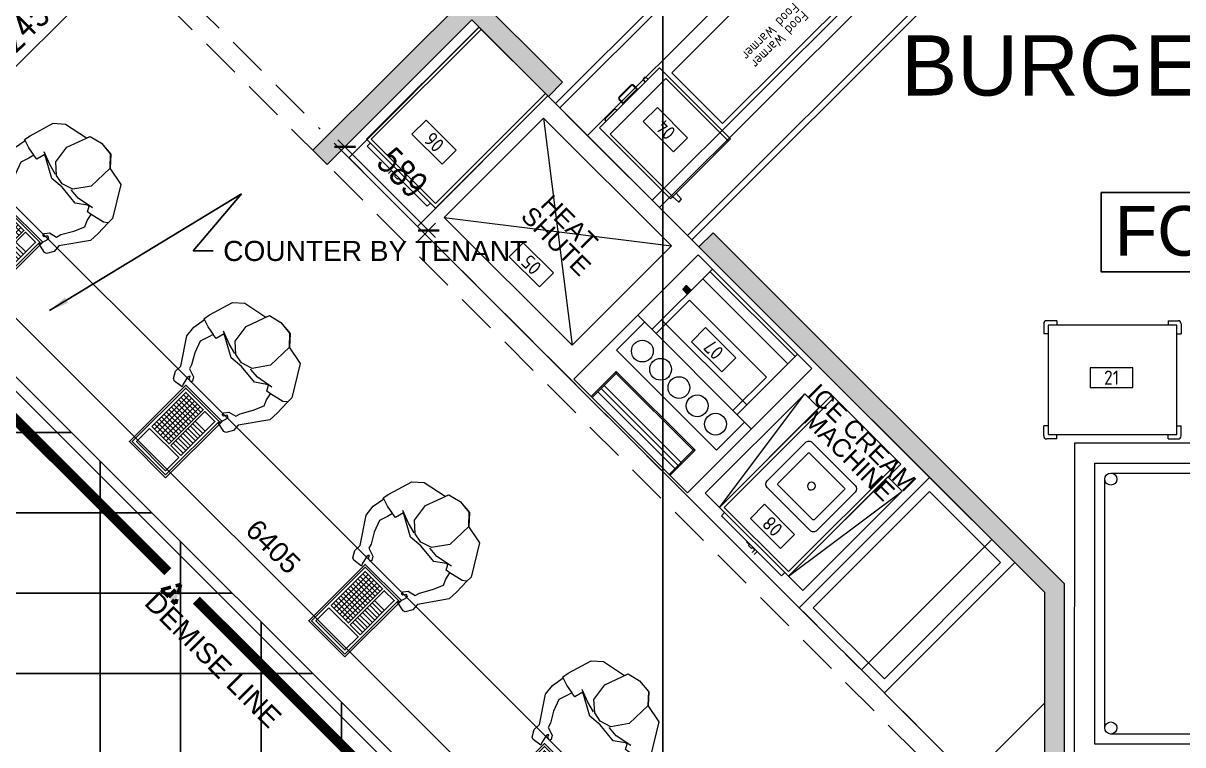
# Model space of a CAD drawing. Header units: millimetres. Extents: x 396580293 to 396624419, y 2853145456 to 2853176656.
# Drawn here: x 396591539 to 396597311, y 2853154069 to 2853157664 of the extents above; entities that cross this region are included whole.
import ezdxf
from ezdxf.enums import TextEntityAlignment as Align

# ---------------------------------------------------------------- set-up
doc = ezdxf.new("R2010")
doc.units = ezdxf.units.MM
doc.header["$LTSCALE"] = 800
doc.header["$MEASUREMENT"] = 0
for name, pattern in [('1039-A-SB-01_GROUND FLOOR PLAN$0$DIVIDE', [1.25, 0.5, -0.25, 0, -0.25, 0, -0.25]), ('DASHDOT', [1, 0.5, -0.25, 0, -0.25]), ('First Floor$0$DASHED2', [0.375, 0.25, -0.125]), ('Grid$0$CENTER', [2, 1.25, -0.25, 0.25, -0.25]), ('HIDDEN', [0.375, 0.25, -0.125])]:
    doc.linetypes.add(name, pattern=pattern)
for name, color, linetype in [('01-C-PL$0$axis-dimension', 7, 'Continuous'), ('A-DIM MEA', 7, 'Continuous'), ('A-Flooring Tiles', 252, 'Continuous'), ('A-Tenant Counter', 7, 'Continuous'), ('DIM', 55, 'Continuous'), ('FLOORING', 61, 'Continuous'), ('Grid$0$A-Grid lines', 9, 'Grid$0$CENTER'), ('SHOPFRONT', 2, 'Continuous'), ('TEXT', 3, 'Continuous'), ('TF-SLAB OPENING (+16.50)$0$TF-SLAB OPENING X LINE', 8, 'HIDDEN'), ('TILL', 2, 'Continuous')]:
    doc.layers.add(name, color=color, linetype=linetype)
for name, color, linetype, lineweight in [('17_A-FIXT_KIT_Pen_No__20', 1, 'Continuous', 0), ('19_A-FURN_Pen_No__20', 1, 'Continuous', 0), ('410P', 4, 'Continuous', 13), ('45_A-WALL_CLAD_Pen_No__100', 2, 'Continuous', 13), ('A-Demise Line', 4, 'First Floor$0$DASHED2', 50), ('None', 251, 'Continuous', 5)]:
    doc.layers.add(name, color=color, linetype=linetype, lineweight=lineweight)
doc.styles.add('01-C-PL$0$Dim', font='simplex.shx', dxfattribs={"width": 0.8})
doc.styles.add('ARIAL', font='arial.ttf')
doc.styles.add('First Floor$0$A-TXT Arial', font='arial.ttf')
doc.styles.add('GENERATED_STYLE_2', font='')
doc.styles.add('GENERATED_STYLE_4', font='isocp.shx')
doc.styles.add('ISO8', font='isocp.shx')
doc.styles.get('GENERATED_STYLE_2').set_extended_font_data('Arial Unicode MS Arabic')
doc.dimstyles.new('123', dxfattribs={"dimscale": 0.5, "dimtxt": 250, "dimasz": 150, "dimexe": 100, "dimexo": 100, "dimgap": 100, "dimtad": 1, "dimdec": 0, "dimrnd": 1, "dimzin": 0, "dimdsep": 46, "dimtxsty": '01-C-PL$0$Dim', "dimblk": '01-C-PL$0$_ArchTick', "dimcen": 10, "dimdle": 100, "dimclrd": 63, "dimclre": 63, "dimclrt": 72, "dimadec": 0, "dimazin": 0, "dimtfac": 1, "dimtdec": 0, "dimtix": 1, "dimtmove": 2, "dimatfit": 3, "dimldrblk": '01-C-PL$0$_Dot', "dimfxl": 1, "dimtolj": 1, "dimtzin": 0, "dimarcsym": 0})
doc.dimstyles.new('dim-50', dxfattribs={"dimscale": 50, "dimtxt": 2, "dimasz": 2, "dimexe": 1, "dimexo": 1, "dimgap": 1, "dimtad": 1, "dimdec": 0, "dimrnd": 5, "dimdsep": 46, "dimtxsty": 'ARIAL', "dimcen": 1, "dimdle": 1, "dimclrd": 1, "dimclre": 1, "dimclrt": 3, "dimadec": 0, "dimazin": 0, "dimtfac": 0.1, "dimtdec": 0, "dimtix": 1, "dimtmove": 1, "dimatfit": 3, "dimfxl": 1, "dimtvp": 1.5, "dimfrac": 2, "dimtolj": 1, "dimtzin": 0, "dimarcsym": 0})

# ---------------------------------------------------------------- blocks, each defined once
blk = doc.blocks.new('SHOP')
at = {"color": 7, "ltscale": 0.5}
blk.add_lwpolyline([(-1259.749426956114, -1.168227755e-07), (1259.749426956172, 1.168227755e-07), (1259.74942689779, -992.0694410777068), (-1259.749426956114, -992.0694408440613)], close=True, dxfattribs=at)
at = {"layer": 'TEXT', "style": 'ARIAL'}
for tag, height, p in [('SHOPNAME', 700, (301.208397851151, 284.6100804735615)), ('SHOPNO', 600, (-34.71669656340964, -788.7743336010316))]:
    blk.add_attdef(tag, text='', height=height, dxfattribs=at).set_placement(p, align=Align.CENTER)
blk = doc.blocks.new('*D35')
at = {"layer": 'Defpoints', "color": 0, "transparency": 16777216}
for p in [(396596479.7109259, 2853164763.487658), (396596365.0799956, 2853163678.118589), (396596479.7109259, 2853163563.487659), (396596479.7109259, 2853163563.487659), (396590053.2577437, 2853157137.034474)]:
    blk.add_point(p, dxfattribs=at)
at = {"layer": 'DIM', "color": 1, "lineweight": -2, "transparency": 16777216}
blk.add_arc((396596479.7109259, 2853163563.487659), 162.1126163420246, 125.9289879321951, 189.0710120789823, dxfattribs=at)
at = {"layer": 'DIM', "color": 1, "transparency": 16777216}
for points in [[(396596379.4456835, 2853163710.611649), (396596389.7266023, 2853163678.903388), (396596479.710926, 2853163725.600275)], [(396596334.471156, 2853163545.50494), (396596304.7803221, 2853163530.353521), (396596365.0799957, 2853163448.856728)]]:
    blk.add_solid(points, dxfattribs=at)
at = {"layer": 'DIM', "color": 3, "transparency": 16777216, "insert": (396596236.5421175, 2853163664.211477), "char_height": 100, "attachment_point": 5, "rotation": 67.50000000425132, "style": 'ARIAL'}
blk.add_mtext('\\A1;135°', dxfattribs=at)
blk = doc.blocks.new('*D42')
at = {"layer": 'Defpoints', "color": 0, "transparency": 16777216}
for p in [(396590447.7540364, 2853157248.688054), (396590194.6791003, 2853156995.613118), (396594722.3755348, 2853152467.916684)]:
    blk.add_point(p, dxfattribs=at)
at = {"layer": 'DIM', "color": 1, "lineweight": -2, "transparency": 16777216}
for p, q in [((396590230.0344393, 2853157030.968457), (396590483.1093755, 2853157284.043393)), ((396594904.7397928, 2853152791.702299), (396590518.4647145, 2853157177.977376)), ((396594757.7308739, 2853152503.272024), (396595010.80581, 2853152756.34696))]:
    blk.add_line(p, q, dxfattribs=at)
at = {"layer": 'DIM', "color": 1, "transparency": 16777216}
for points in [[(396590530.2498274, 2853157189.76249), (396590506.6796017, 2853157166.192264), (396590447.7540364, 2853157248.688054)], [(396594916.5249057, 2853152803.487411), (396594892.9546799, 2853152779.917186), (396594975.4504709, 2853152720.991621)]]:
    blk.add_solid(points, dxfattribs=at)
at = {"layer": 'DIM', "color": 3, "transparency": 16777216, "insert": (396592783.0605548, 2853155056.298139), "char_height": 100, "attachment_point": 5, "rotation": 315.00000000603416, "style": 'ARIAL'}
blk.add_mtext('\\A1;6405', dxfattribs=at)
blk = doc.blocks.new('*D43')
at = {"layer": 'Defpoints', "color": 0, "transparency": 16777216}
for p in [(396592400.3710998, 2853154789.92112), (396594379.905676, 2853152467.73858), (396594722.5536405, 2853152467.73858), (396594722.5536405, 2853152467.73858), (396594722.553641, 2853151423.487659)]:
    blk.add_point(p, dxfattribs=at)
at = {"layer": 'DIM', "color": 1, "lineweight": -2, "transparency": 16777216}
blk.add_arc((396594722.5536405, 2853152467.73858), 342.6479647457838, 151.7813894301151, 253.2186105970572, dxfattribs=at)
at = {"layer": 'DIM', "color": 1, "transparency": 16777216}
for points in [[(396594407.2507386, 2853152639.69447), (396594434.0080931, 2853152619.815962), (396594480.264941, 2853152710.027279)], [(396594626.0560754, 2853152156.171118), (396594621.1919967, 2853152123.194584), (396594722.5536407, 2853152125.090615)]]:
    blk.add_solid(points, dxfattribs=at)
at = {"layer": 'DIM', "color": 3, "transparency": 16777216, "insert": (396594499.3844797, 2853152375.298887), "char_height": 100, "attachment_point": 5, "rotation": 292.50000001602274, "style": 'ARIAL'}
blk.add_mtext('\\A1;135°', dxfattribs=at)
blk = doc.blocks.new('Demise')
h = blk.add_hatch(color=256)
h.dxf.hatch_style = 1
h.paths.add_polyline_path([(200, 346.410161513777), (0, 346.410161513777), (0, 0)])
for p, q in [((-200, 346.410161513777), (200, 346.410161513777)), ((-200, 346.410161513777), (0, 0)), ((0, 0), (200, 346.410161513777)), ((0, 346.410161513777), (0, 0))]:
    blk.add_line(p, q)
at = {"layer": 'A-Demise Line', "ltscale": 10, "style": 'First Floor$0$A-TXT Arial'}
blk.add_attdef('LEASE', (-250.6561266065182, 512.9906387561641), '', height=400, dxfattribs=at)
blk = doc.blocks.new('*U29')
at = {"layer": 'None', "color": 7, "lineweight": 15}
blk.add_lwpolyline([(7747.282026400206, -932.1263760310667), (7758.417268589429, -932.8173343420983), (7802.6841394567, -924.5133904224475), (7802.1435155309, -909.6492076070044), (7782.734050422337, -908.3872106975012), (7778.515375858041, -900.253528940722), (7789.405447621145, -892.6763329557632), (7814.429716991172, -897.3947825418489), (7840.787996420985, -927.753816543276), (7864.913425438702, -922.9663858428812), (7933.253945449526, -925.9567143616204), (7990.429279847041, -922.0729536155756), (8012.243153885851, -897.177497214483), (8039.193302189712, -873.8898861648394), (8026.152361121623, -856.0372724329845), (8043.146105998209, -831.1398515209784), (8036.969945756339, -824.029222950534), (7980.837254502242, -795.2419403665095), (7944.507829228647, -700.7971657080398), (7907.98358132616, -643.7633487644252), (7912.37706560087, -518.7797338705986), (7867.614789247543, -529.1699122939444), (7859.566805972296, -505.3181142442972), (7830.39018403836, -511.0188916057941), (7786.813752200744, -517.7263559777037), (7744.173329861396, -565.2894452037272), (7710.414371122823, -616.821102094289), (7693.243611454964, -632.9199756396246), (7701.196471941205, -676.9529439143934), (7689.321483884008, -695.8452979138654), (7680.015745556665, -697.6634032966231), (7676.562315631629, -679.4697102753253), (7686.186837603468, -668.4455775741353), (7678.997793448782, -666.8815132717045), (7671.235721955439, -669.3071371361782), (7640.883427508903, -694.8970191568347), (7631.866764615245, -706.9370437524103), (7604.23633814229, -667.0738942792212), (7602.628751890254, -654.1746909533523), (7624.647721009807, -622.0475212692307), (7657.065433121022, -606.7625360394431), (7731.248292485062, -471.7499197675697), (7778.482412910931, -440.9105301887593), (7839.981699059745, -421.6932163237343), (7839.101835475957, -417.0615897116348), (7870.991734017981, -407.0942522546955), (7999.202987014097, -383.3878459018507), (8056.582511235275, -406.0306245553563), (8135.358770758539, -503.2854565408252), (8154.410902458563, -501.9642064944401), (8197.639272792381, -551.7580339058968), (8223.263750649334, -615.7251074403227), (8199.539826101318, -682.3078661774034), (8225.754063074219, -776.2197396808677), (8133.935615077744, -925.8660544117063), (8104.901924135466, -940.425606165385), (8044.633568844364, -974.9038563458284), (7997.248217367581, -996.1725171034323), (7838.599618059946, -973.9171415118014), (7808.298819551549, -992.2517453731836), (7769.316924610946, -990.2627529550136), (7760.577991889936, -982.3633086772442)], close=True, dxfattribs=at)
for points in [[(7859.96588947896, -506.6471734433926), (7846.562233413904, -461.8790231790681), (7839.981699059745, -421.6932163237343)], [(7932.473591657282, -629.3730084286123), (7919.60064163053, -574.2502953004567), (7912.515614749091, -505.5490668755719)], [(7991.801428776408, -725.8576690113533), (7949.999999999999, -683.5880483216588), (7936.118669684088, -635.8683169030901), (7952.613282379549, -570.2037935055467), (8027.015110184132, -517.2430673083197), (8154.410902458563, -501.9642064944401), (8197.639272792381, -551.7580339058968), (8224.67451006266, -617.9258643277843), (8200.758465695675, -682.6355574026072), (8083.596684131903, -739.146322826562), (7991.801428776408, -725.8576690113533)], [(8057.130179309533, -844.6217949870897), (8003.663045196082, -776.3744583087082), (7984.446213798131, -728.6477839952476), (7984.820518049076, -727.2200314509516)], [(8106.987906289388, -938.7104658056539), (8085.900827099306, -929.3016866483212), (8039.193302189712, -873.8898861648394)]]:
    blk.add_lwpolyline(points, dxfattribs=at)
blk = doc.blocks.new('*U30')
at = {"layer": 'None', "color": 7}
blk.add_blockref('*U29', (0, 0), dxfattribs=at)
blk = doc.blocks.new('A$C518D103F')
at = {"layer": 'TILL'}
for points in [[(-127.4999998807616, 6.273912732e-07), (-127.5000023653119, -396.9999998494968), (127.4999973960657, -397.0000011042357), (127.4999998807616, -6.274058251e-07)], [(-117.500000205735, -9.99999993610254), (-117.5000025171321, -386.9999994591999), (117.4999979596468, -387.0000010176227), (117.5000002711022, -10.00000149451079)], [(102.4999998211497, -117.0000008877541), (102.5000003795867, -25.00000041091698), (-102.4999998588755, -24.99999958912667), (-102.5000004172107, -117.0000000660147)], [(-102.5000003086388, -131.9999995891266), (-102.5000026256311, -371.9999995891776), (-32.5000023872708, -372.0000001954249), (-32.49999983181624, -132.0000001954249)], [(102.499999691172, -132.0000013645258), (-20.00000030863885, -132.0000003036984), (-20.00000191043364, -372.0000007804556), (102.4999973743688, -372.0000008877687)]]:
    blk.add_lwpolyline(points, close=True, dxfattribs=at)
at = {"layer": 'TILL', "elevation": -5.724708e-10}
for points in [[(-32.50000093405834, -149.1428572701115), (-102.5000009340583, -149.1428566638642)], [(-32.50000060575258, -166.2857143449073), (-102.5000006056361, -166.2857137386017)], [(102.4999995427206, -149.1428584393288), (-20.00000045727938, -149.1428569015188)], [(102.4999991557706, -166.2857150372219), (-20.00000060563616, -166.2857149299961)], [(0.4166648356476799, -372.0000004804533), (0.416666198951134, -132.0000000036889)], [(20.83333110506647, -372.0000001805238), (20.83333270667208, -132.0000006574046)], [(41.24999785107502, -372.0000008341449), (41.24999921449489, -132.0000003573659)], [(61.66666412037739, -372.0000010110307), (61.66666572205577, -132.0000005341426)], [(82.08333134342683, -372.0000007109192), (82.08333318345102, -132.0000011878146)], [(-32.50000075424032, -183.4285718965402), (-102.500000992426, -183.4285712902201)], [(-32.50000090256799, -200.571428971205), (-102.5000006642512, -200.5714288418021)], [(-32.50000081273902, -217.7142855691054), (-102.5000005742185, -217.7142854397025)], [(102.4999992457596, -183.4285721119158), (-20.00000099252793, -183.428572004741)], [(102.4999995742255, -200.571429663476), (-20.0000009026262, -200.5714290794204)], [(102.4999991873774, -217.7142867382136), (-20.0000010511576, -217.7142861542015)], [(-32.50000143796206, -234.8571435975245), (-102.5000009611685, -234.8571429911608)], [(-32.50000087112858, -252.000000195425), (-102.5000008711286, -251.9999995891267)], [(-32.50000125816587, -269.1428572701116), (-102.5000017349302, -269.1428571407014)], [(-32.50000116816227, -286.2857138680119), (-102.5000011680458, -286.2857137386018)], [(102.4999992773519, -234.8571438130166), (-20.00000119951437, -234.8571432288955)], [(102.4999986518451, -252.0000013645913), (-20.00000182490476, -252.0000007804774)], [(102.4999989802672, -269.1428579625499), (-20.00000173493027, -269.1428578552077)], [(102.4999988317067, -286.2857150372292), (-20.00000164495578, -286.2857149298871)], [(-32.50000179354538, -303.4285718964093), (-102.5000013165336, -303.428571290242)], [(102.4999982066729, -303.4285721119159), (-20.00000155496673, -303.4285710510085)], [(102.4999985349204, -320.571429663476), (-20.00000194187305, -320.5714286025832)], [(102.4999983865273, -337.7142872151162), (-20.00000209035352, -337.7142861542016)], [(102.4999984764581, -354.8571442898538), (-20.00000176206231, -354.8571437057399)]]:
    blk.add_lwpolyline(points, dxfattribs=at)
at = {"layer": 'None', "color": 7, "rotation": 242.8637055770337}
blk.add_blockref('*U30', (4244.426061741884, 6090.921346949483), dxfattribs=at)
blk = doc.blocks.new('POS_G')
at = {"layer": '410P'}
blk.add_lwpolyline([(-106.06601721, -49.49747469800001), (-106.06601721, 49.49747469800001), (106.06601721, 49.49747469800001), (106.06601721, -49.49747469800001)], close=True, dxfattribs=at)
at = {"layer": '410P', "color": 3, "style": 'ISO8'}
blk.add_attdef('POS', text='', height=70.71067814000001, dxfattribs=at).set_placement((0, 0), align=Align.MIDDLE)
blk = doc.blocks.new('01-C-PL$0$_ArchTick')
at = {"color": 0, "linetype": 'ByBlock', "const_width": 0.15}
blk.add_lwpolyline([(-0.5, -0.5), (0.5, 0.5)], dxfattribs=at)
blk = doc.blocks.new('*D58')
at = {"layer": '45_A-WALL_CLAD_Pen_No__100', "color": 63, "linetype": '1039-A-SB-01_GROUND FLOOR PLAN$0$DIVIDE', "lineweight": -2, "transparency": 16777216}
for p, q in [((396593087.0682714, 2853156995.286234), (396593175.2469957, 2853157083.455269)), ((396593503.547128, 2853156578.76161), (396593591.7258522, 2853156666.930645))]:
    blk.add_line(p, q, dxfattribs=at)
at = {"layer": '45_A-WALL_CLAD_Pen_No__100', "color": 63, "lineweight": -2, "transparency": 16777216}
blk.add_line((396593104.5363176, 2853157083.459154), (396593591.7219672, 2853156596.219968), dxfattribs=at)
at = {"layer": 'Defpoints', "color": 0, "transparency": 16777216}
for p in [(396593051.7109899, 2853156959.932837), (396593556.3685708, 2853156631.577249), (396593468.1898465, 2853156543.408214)]:
    blk.add_point(p, dxfattribs=at)
at = {"layer": '45_A-WALL_CLAD_Pen_No__100', "color": 63, "lineweight": -2, "transparency": 16777216, "xscale": 75, "yscale": 75, "zscale": 75}
for p, rotation in [((396593139.8897142, 2853157048.101873), 134.9968520298047), ((396593556.3685708, 2853156631.577249), 314.9968520298047)]:
    blk.add_blockref('01-C-PL$0$_ArchTick', p, dxfattribs=dict(at, rotation=rotation))
at = {"layer": '45_A-WALL_CLAD_Pen_No__100', "color": 72, "transparency": 16777216, "insert": (396593427.6830259, 2853156919.384703), "char_height": 125, "attachment_point": 5, "rotation": 314.9968520298047, "style": '01-C-PL$0$Dim'}
blk.add_mtext('\\A1;589', dxfattribs=at)
blk = doc.blocks.new('01-C-PL$0$_Dot')
at = {"layer": '01-C-PL$0$axis-dimension', "color": 0, "lineweight": -2}
blk.add_line((-0.5, 0), (-1, 0), dxfattribs=at)
at = {"layer": '01-C-PL$0$axis-dimension', "color": 0, "const_width": 0.5}
blk.add_lwpolyline([(-0.25, 0, 1), (0.25, 0, 1)], format="xyb", close=True, dxfattribs=at)
blk = doc.blocks.new('*D56')
at = {"layer": '45_A-WALL_CLAD_Pen_No__100', "color": 63, "lineweight": -2, "transparency": 16777216}
blk.add_line((396592067.9617984, 2853158014.397156), (396591116.903178, 2853157063.338534), dxfattribs=at)
at = {"layer": '45_A-WALL_CLAD_Pen_No__100', "color": 63, "linetype": '1039-A-SB-01_GROUND FLOOR PLAN$0$DIVIDE', "lineweight": -2, "transparency": 16777216}
for p, q in [((396592203.1508415, 2853157808.497435), (396591997.2511203, 2853158014.397155)), ((396591322.8028989, 2853156928.149492), (396591116.9031778, 2853157134.049212))]:
    blk.add_line(p, q, dxfattribs=at)
at = {"layer": 'Defpoints', "color": 0, "transparency": 16777216}
for p in [(396592238.5061805, 2853157773.142095), (396591152.2585168, 2853157098.693874), (396591358.158238, 2853156892.794153)]:
    blk.add_point(p, dxfattribs=at)
at = {"layer": '45_A-WALL_CLAD_Pen_No__100', "color": 63, "lineweight": -2, "transparency": 16777216, "xscale": 75, "yscale": 75, "zscale": 75}
for p, rotation in [((396592032.6064594, 2853157979.041817), 45.00000003103405), ((396591152.2585168, 2853157098.693874), 225.000000031034)]:
    blk.add_blockref('01-C-PL$0$_ArchTick', p, dxfattribs=dict(at, rotation=rotation))
at = {"layer": '45_A-WALL_CLAD_Pen_No__100', "color": 72, "transparency": 16777216, "insert": (396591512.8829751, 2853157618.417358), "char_height": 125, "attachment_point": 5, "rotation": 45.00000003103404, "style": '01-C-PL$0$Dim'}
blk.add_mtext('\\A1;1245', dxfattribs=at)

msp = doc.modelspace()

# ---------------------------------------------------------------- hatches: boundary and pattern name
at = {"layer": 'FLOORING'}
h = msp.add_hatch(color=251, dxfattribs=at)
h.dxf.hatch_style = 1
h.paths.add_polyline_path([(396592981.0003118, 2853157030.643516), (396593051.7109898, 2853156959.932837), (396593771.8578588, 2853157680.083572), (396594153.0467592, 2853157298.896666), (396594223.7552272, 2853157369.609554), (396593771.857484, 2853157821.504933), (396592981.0001219, 2853157030.643326)])
h.paths.add_polyline_path([(396596722.5921723, 2853151323.487659), (396596722.5921845, 2853154870.383211), (396594973.0588599, 2853156620.115436), (396594902.3389712, 2853156549.405968), (396596622.7376409, 2853154828.811157), (396596622.5893197, 2853151323.48766)])

# ---------------------------------------------------------------- linework, layer by layer
at = {"layer": '17_A-FIXT_KIT_Pen_No__20', "linetype": 'Continuous'}
for p, q in [((396594188.4120905, 2853157263.55132), (396596882.6369426, 2853159957.480133)), ((396594209.9078238, 2853157242.053763), (396596257.5180475, 2853159289.439799)), ((396594867.0577109, 2853156584.832672), (396597561.2809493, 2853159278.761964)), ((396594347.5219595, 2853157104.424064), (396596395.1322214, 2853159151.810587)), ((396594706.7125775, 2853156745.194194), (396596754.3228399, 2853158792.580718)), ((396594845.5627448, 2853156606.329798), (396596893.1723105, 2853158653.716072)), ((396594670.2667915, 2853156781.643963), (396596282.558336, 2853158393.759336)), ((396593807.2251228, 2853157644.736293), (396593248.3492364, 2853157085.921476)), ((396593271.3434104, 2853157085.522986), (396593818.9201964, 2853157633.03994)), ((396594150.6082415, 2853157301.315649), (396593807.2251228, 2853157644.736293)), ((396594706.3472325, 2853157440.798157), (396594407.9318683, 2853157142.4154)), ((396594706.3472325, 2853157440.798157), (396595059.8813059, 2853157087.22545)), ((396594738.1641409, 2853157387.76341), (396594460.9631383, 2853157110.592697)), ((396594632.8056552, 2853157395.547342), (396594624.3199102, 2853157387.062524)), ((396594634.9255463, 2853157369.384275), (396594624.3199102, 2853157387.062524)), ((396594650.4827453, 2853157384.939774), (396594632.8056552, 2853157395.547342)), ((396595049.2741248, 2853157076.619428), (396594738.1641409, 2853157387.76341)), ((396594505.5210259, 2853157296.559346), (396594563.5069496, 2853157354.538934)), ((396594506.2279398, 2853157293.023773), (396594567.0424449, 2853157353.831634)), ((396594592.4972846, 2853157335.445467), (396594524.6113255, 2853157267.566925)), ((396594574.1135122, 2853157353.831248), (396594596.7396934, 2853157331.202595)), ((396594577.6490852, 2853157354.538161), (396594598.8611299, 2853157333.3238)), ((396594138.6139153, 2853157313.311286), (396593591.0371283, 2853156765.794331)), ((396593591.7323555, 2853156742.50083), (396594150.6082415, 2853157301.315649)), ((396594505.5202534, 2853157282.417211), (396594526.7322976, 2853157261.202848)), ((396594506.2275535, 2853157285.952706), (396594528.8537342, 2853157263.324053)), ((396594481.9473488, 2853157233.392428), (396594437.1614725, 2853157188.611446)), ((396594496.3250448, 2853157230.798918), (396594487.3866908, 2853157234.479988)), ((396593634.4299034, 2853156695.751676), (396594129.4316934, 2853157190.699377)), ((396594129.4316934, 2853157190.699377), (396594270.7912344, 2853156059.320803)), ((396594129.4316934, 2853157190.699377), (396594765.7930249, 2853156554.268504)), ((396594266.9346239, 2853157185.020201), (396594850.265845, 2853156601.625235)), ((396594439.753412, 2853157174.233466), (396594436.0733187, 2853157183.172222)), ((396594407.9318683, 2853157142.4154), (396594761.4659411, 2853156788.842693)), ((396594772.0731222, 2853156799.448715), (396594460.9631383, 2853157110.592697)), ((396593248.3492364, 2853157085.921476), (396593591.7323555, 2853156742.50083)), ((396593250.8847235, 2853157051.556168), (396593267.8203563, 2853157068.48995)), ((396593550.1384104, 2853156752.269779), (396593250.8847235, 2853157051.556168)), ((396593591.0371283, 2853156765.794331), (396593271.3434104, 2853157085.522986)), ((396595059.8813059, 2853157087.22545), (396594761.4659411, 2853156788.842693)), ((396593372.2628115, 2853156930.164815), (396593357.3257975, 2853156915.229433)), ((396593367.4430593, 2853156905.381804), (396593376.5429786, 2853156914.480729)), ((396593383.2382278, 2853156914.559001), (396593391.1858667, 2853156906.610495)), ((396593386.4820789, 2853156902.026756), (396593392.0158452, 2853156907.419291)), ((396593401.0348581, 2853156887.472386), (396593386.4820789, 2853156902.026756)), ((396593406.130452, 2853156892.701121), (396593401.0348581, 2853156887.472386)), ((396593405.6187419, 2853156892.176041), (396593420.2649459, 2853156877.528236)), ((396593420.2649459, 2853156877.528236), (396593422.5795454, 2853156879.842583)), ((396594789.7517578, 2853156817.125419), (396594814.7128136, 2853156788.833106)), ((396593567.0740437, 2853156769.203561), (396593550.1384104, 2853156752.269779)), ((396594772.0731222, 2853156799.448715), (396594800.3627064, 2853156774.484568)), ((396594803.7845332, 2853156774.591209), (396594814.6057984, 2853156785.411291)), ((396593634.4299034, 2853156695.751676), (396594765.7930249, 2853156554.268504)), ((396594270.7912344, 2853156059.320803), (396593634.4299034, 2853156695.751676)), ((396594270.7912344, 2853156059.320803), (396594765.7930249, 2853156554.268504)), ((396594279.0925049, 2853155890.798544), (396594898.1598271, 2853156509.798222)), ((396595463.8137587, 2853155944.082473), (396594898.1598271, 2853156509.798222)), ((396594969.1022442, 2853156438.848051), (396594668.3954295, 2853156138.174094)), ((396595380.9730295, 2853156002.983621), (396594957.1279267, 2853156426.875043)), ((396594837.3511943, 2853156355.003435), (396594823.0994571, 2853156340.753255)), ((396594839.2685388, 2853156353.267888), (396594824.7650665, 2853156338.766)), ((396594841.707189, 2853156352.641905), (396594825.1815971, 2853156336.118119)), ((396594843.2393721, 2853156351.109555), (396594826.7137808, 2853156334.585769)), ((396594844.7715553, 2853156349.577205), (396594828.2459635, 2853156333.053418)), ((396594846.3037394, 2853156348.044853), (396594829.7781471, 2853156331.521068)), ((396594847.8359226, 2853156346.512503), (396594831.3103298, 2853156329.988717)), ((396594849.3681053, 2853156344.980153), (396594832.842513, 2853156328.456366)), ((396594842.3031882, 2853156355.003164), (396594837.3511943, 2853156355.003435)), ((396594863.7282508, 2853156333.485573), (396594842.2130059, 2853156355.003169)), ((396594921.2049745, 2853156390.956016), (396595345.0500773, 2853155967.064594)), ((396594823.0991863, 2853156335.801261), (396594823.0994571, 2853156340.753255)), ((396594823.0991863, 2853156335.801261), (396594844.569343, 2853156314.328759)), ((396594850.9002885, 2853156343.447802), (396594834.3746962, 2853156326.924016)), ((396594852.4324717, 2853156341.915451), (396594835.9068793, 2853156325.391665)), ((396594853.9646548, 2853156340.3831), (396594837.4390625, 2853156323.859315)), ((396594855.4968375, 2853156338.85075), (396594838.9712457, 2853156322.326964)), ((396594857.0290207, 2853156337.318399), (396594840.5034288, 2853156320.794613)), ((396594858.5612038, 2853156335.786049), (396594842.0356125, 2853156319.262263)), ((396594860.093387, 2853156334.253697), (396594843.5677947, 2853156317.729912)), ((396594855.3440045, 2853156284.394011), (396594688.749545, 2853156117.817756)), ((396595238.4808773, 2853155901.215269), (396594855.3440045, 2853156284.394011)), ((396594491.3903045, 2853156035.419798), (396594631.2796859, 2853156175.293894)), ((396595163.1075291, 2853155643.407932), (396594597.4530128, 2853156209.124265)), ((396595140.1378025, 2853155762.174709), (396594716.2926983, 2853156186.066131)), ((396596683.4383261, 2853156181.83244), (396596633.438326, 2853156181.83244)), ((396596683.438327, 2853156181.83244), (396596633.4383275, 2853156181.83244)), ((396596683.438327, 2853156181.83244), (396596683.438328, 2853156159.83244)), ((396597237.4383261, 2853156181.832438), (396597287.4383261, 2853156181.832438)), ((396597237.4383275, 2853156181.832438), (396597287.438328, 2853156181.832439)), ((396597237.4383275, 2853156181.832438), (396597237.4383275, 2853156159.832438)), ((396596618.4383275, 2853156166.832441), (396596618.4383275, 2853156116.83244)), ((396596640.438327, 2853156116.832441), (396596618.4383275, 2853156116.83244)), ((396597280.438327, 2853156116.832438), (396597302.438327, 2853156116.832439)), ((396597302.4383275, 2853156166.832439), (396597302.438327, 2853156116.832439)), ((396594989.4674786, 2853155537.288193), (396594491.3903045, 2853156035.419798)), ((396595392.9473475, 2853156014.956629), (396595092.2405328, 2853155714.282673)), ((396594844.747022, 2853155325.082213), (396595463.8128465, 2853155944.080393)), ((396594844.747022, 2853155325.082213), (396594279.0925049, 2853155890.798544)), ((396594365.5777153, 2853155804.303884), (396594490.1346687, 2853155928.844795)), ((396594370.3896216, 2853155799.49145), (396594490.1339658, 2853155919.220371)), ((396594490.1346687, 2853155928.844795), (396594490.133963, 2853155919.190347)), ((396594490.1339658, 2853155919.220371), (396594873.2690844, 2853155536.043383)), ((396594490.1345385, 2853155928.844664), (396594882.893516, 2853155536.042766)), ((396595238.4808773, 2853155901.215269), (396595071.8864168, 2853155734.639013)), ((396594399.125645, 2853155828.224334), (396594782.2619332, 2853155445.046176)), ((396594415.3366069, 2853155844.433523), (396594798.4728945, 2853155461.255366)), ((396594430.0161895, 2853155859.111502), (396594813.1524767, 2853155475.933345)), ((396595004.6786822, 2853155252.024225), (396595428.9736565, 2853155817.686468)), ((396595004.6786822, 2853155252.024225), (396595563.5545677, 2853155810.839043)), ((396595575.5488933, 2853155798.843406), (396595027.9721073, 2853155251.326452)), ((396595563.5545677, 2853155810.839043), (396595906.9376873, 2853155467.418398)), ((396594989.4674786, 2853155537.288193), (396595129.35686, 2853155677.16229)), ((396596640.438326, 2853155657.83244), (396596618.4383265, 2853155657.83244)), ((396596618.4383265, 2853155607.83244), (396596618.4383265, 2853155657.83244)), ((396597280.4383266, 2853155657.832438), (396597302.4383261, 2853155657.832438)), ((396597302.4383256, 2853155607.832439), (396597302.4383261, 2853155657.832438)), ((396596683.4383261, 2853155592.83244), (396596683.4383261, 2853155614.83244)), ((396597237.4383261, 2853155592.832438), (396597237.4383261, 2853155614.832438)), ((396594873.2690844, 2853155536.043383), (396594753.5247411, 2853155416.314462)), ((396594758.3389863, 2853155411.499691), (396594882.8936523, 2853155536.04318)), ((396594882.893516, 2853155536.042766), (396594873.2390589, 2853155536.043385)), ((396595433.15703, 2853155575.116214), (396595242.1154579, 2853155384.095516)), ((396595680.5105781, 2853155361.606901), (396595466.6332759, 2853155575.507576)), ((396596683.4383261, 2853155592.83244), (396596633.438326, 2853155592.83244)), ((396597237.4383261, 2853155592.832438), (396597287.4383256, 2853155592.832438)), ((396595445.9154967, 2853155521.710835), (396595295.519442, 2853155371.331215)), ((396595347.6658253, 2853154931.597797), (396595895.2426113, 2853155479.114752)), ((396595626.7905778, 2853155347.590241), (396595452.6107453, 2853155521.789107)), ((396595906.9376873, 2853155467.418398), (396595348.0618013, 2853154908.60358)), ((396595295.4404391, 2853155364.635974), (396595469.6202706, 2853155190.437108)), ((396595241.7204374, 2853155350.619314), (396595455.5977396, 2853155136.718639)), ((396595348.0618013, 2853154908.60358), (396595913.7704066, 2853155332.83674)), ((396595476.3155192, 2853155190.51538), (396595626.711573, 2853155340.895)), ((396595489.0739855, 2853155137.110001), (396595680.1155585, 2853155328.130699)), ((396595348.0618013, 2853154908.60358), (396595004.6786822, 2853155252.024225)), ((396595027.9721073, 2853155251.326452), (396595347.6658253, 2853154931.597797)), ((396595031.3787178, 2853155227.362994), (396595014.4430851, 2853155210.429211)), ((396595014.4430851, 2853155210.429211), (396595313.696772, 2853154911.142823)), ((396595139.6873501, 2853155080.542061), (396595142.0019492, 2853155082.856407)), ((396595154.3335546, 2853155065.894256), (396595139.6873501, 2853155080.542061)), ((396595154.8586902, 2853155066.405908), (396595149.6293982, 2853155061.310886)), ((396595149.6293982, 2853155061.310886), (396595164.1821774, 2853155046.756516)), ((396595164.1821774, 2853155046.756516), (396595169.5753177, 2853155052.289694)), ((396595167.5351452, 2853155027.717131), (396595176.635064, 2853155036.816056)), ((396595176.7140683, 2853155043.511296), (396595168.7664303, 2853155051.459803)), ((396595192.3186835, 2853155032.534175), (396595177.3816689, 2853155017.598793)), ((396595313.696772, 2853154911.142823), (396595330.6324047, 2853154928.076605))]:
    msp.add_line(p, q, dxfattribs=at)
at = {"layer": '17_A-FIXT_KIT_Pen_No__20', "linetype": 'Continuous', "flags": 128}
for points in [[(396595019.796559, 2853157163.847406), (396595684.5132481, 2853157828.491462), (396595431.3828518, 2853158081.64952), (396594766.6661627, 2853157417.005462)], [(396596640.438326, 2853155614.83244), (396597280.4383261, 2853155614.832438), (396597280.4383275, 2853156159.832439), (396596640.4383275, 2853156159.832439)], [(396595428.9736565, 2853155817.686468), (396595499.6804718, 2853155746.971927), (396595004.6786822, 2853155252.024225), (396594933.9718675, 2853155322.738766)], [(396595913.7704066, 2853155332.83674), (396595843.0635918, 2853155403.551282), (396595348.0618013, 2853154908.60358), (396595418.7686161, 2853154837.889038)]]:
    msp.add_lwpolyline(points, close=True, dxfattribs=at)
msp.add_lwpolyline([(396594240.4195687, 2853157211.538153), (396594876.7809006, 2853156575.107281)], dxfattribs=at)
at = {"layer": '17_A-FIXT_KIT_Pen_No__20', "linetype": 'Continuous'}
for points in [[(396596952.5584747, 2853155422.832442), (396597349.5584752, 2853155422.832442)], [(396596922.5584752, 2853154152.832443), (396596922.5584747, 2853155392.832443)], [(396597349.5584752, 2853154122.832443), (396596952.5584752, 2853154122.832443)]]:
    msp.add_lwpolyline(points, dxfattribs=at)
for centre, radius in [((396594620.7056054, 2853156030.623268), 54.18496052598698), ((396594711.7016429, 2853155939.617286), 54.18826781445318), ((396594802.6953429, 2853155848.613642), 54.18661417022008), ((396594893.6902112, 2853155757.60883), 54.18661417022008), ((396594984.6850785, 2853155666.604018), 54.18661417022008), ((396596952.5584743, 2853155392.832443), 30.00000000000114), ((396596952.5584752, 2853154152.832443), 30.00000000000114)]:
    msp.add_circle(centre, radius, dxfattribs=at)
for centre, radius, start, end in [((396594570.5776312, 2853157347.46748), 9.999999999990905, 44.99687037213759, 134.9968703721017), ((396594570.5777862, 2853157350.295907), 4.999999999995452, 44.99687037213759, 134.9968703721017), ((396594512.5917074, 2853157289.487893), 9.999999999990905, 134.9968703721017, 224.9968703721376), ((396594509.7632806, 2853157289.488047), 4.999999999995452, 134.9968703721017, 224.9968703721376), ((396594485.4826891, 2853157229.856702), 4.999999999995452, 67.61673977815687, 134.9968703721017), ((396594440.6968128, 2853157185.075719), 4.999999999995452, 134.9968703721017, 202.376999479181), ((396594802.016863, 2853156776.359072), 2.499999999997726, 228.5732114443546, 314.9968703721017), ((396594812.8381283, 2853156787.179154), 2.499999999997726, 314.9968703721017, 41.42052642549967), ((396596633.4383275, 2853156166.83244), 14.99999999998635, 90, 180), ((396597287.4383275, 2853156166.832439), 14.99999999998635, 0, 90), ((396596633.438326, 2853155607.83244), 14.99999999998635, 180, 270), ((396597287.4383261, 2853155607.832439), 14.99999999998635, 270, 0)]:
    msp.add_arc(centre, radius, start, end, dxfattribs=at)
at = {"layer": '17_A-FIXT_KIT_Pen_No__20', "linetype": 'Continuous', "extrusion": (0, 0, -1)}
for centre, major_axis, ratio, start_param, end_param in [((396593379.8511013, 2853156911.172245), (3.38712657989014, 3.386756474609164), 0.976781934608404, -1.570796326389822, 4.245602e-10), ((396593406.1460446, 2853156909.829394), (10.2175655752101, 10.21644913295894), 0.9767819346020505, 3.769121693868242, 3.987372309871211), ((396593409.2232775, 2853156906.904406), (10.35113224600197, 10.35000122815534), 0.9767819345788092, 2.294228534408568, 2.559812556056848), ((396595449.6976427, 2853155558.573794), (16.93563290665733, 16.9337823662066), 0.976781934598922, 4.712388980384689, 6.283185307179586), ((396595449.2236184, 2853155518.40235), (3.387126581319408, 3.386756473229262), 0.9767819345983888, 4.712388980384689, 6.283185307179586), ((396595258.6560701, 2853155367.553096), (16.93563290665733, 16.9337823662066), 0.9767819345989225, 3.141592653589793, 4.712388980384689), ((396595298.8275651, 2853155368.02273), (3.387126581319408, 3.386756473229262), 0.9767819345983888, 3.141592653589793, 4.712388980384689), ((396595623.4034504, 2853155344.203484), (3.387126581319408, 3.386756473229262), 0.9767819346014267, 0, 1.570796326794896), ((396595663.5749453, 2853155344.673119), (16.93563290665733, 16.9337823662066), 0.9767819345995297, 0, 1.570796326794896), ((396595473.0073971, 2853155193.823864), (3.387126581319408, 3.386756473229262), 0.9767819346014267, 1.570796326794896, 3.141592653589793), ((396595472.5333728, 2853155153.652421), (16.93563290665733, 16.9337823662066), 0.9767819345995297, 1.570796326794896, 3.141592653589793), ((396595169.0623134, 2853155069.497181), (10.35113226649431, 10.35000120814676), 0.9767819345995922, 3.723372753095116, 3.988956774712671), ((396595171.986965, 2853155066.41963), (10.21756558498983, 10.21644912134615), 0.9767819345980013, 2.295813001514741, 2.514063617549592), ((396595173.3269423, 2853155040.124539), (3.387126581319408, 3.386756473229262), 0.9767819345983888, 0, 1.570796326794896)]:
    msp.add_ellipse(centre, major_axis=major_axis, ratio=ratio, start_param=start_param, end_param=end_param, dxfattribs=at)
msp.add_ellipse((396595462.3518647, 2853155358.304297), major_axis=(14.04757762180115, 14.04604265639612), ratio=0.9767819345993931, dxfattribs=at)
at = {"layer": '19_A-FURN_Pen_No__20', "linetype": 'Continuous'}
msp.add_line((396593501.1247143, 2853156651.903088), (396594150.6082424, 2853157301.315647), dxfattribs=at)
for points in [[(396593501.1247138, 2853156651.903089), (396593159.0592116, 2853156994.005972), (396593808.5427393, 2853157643.418532), (396594150.6082415, 2853157301.315649)], [(396595471.605849, 2853154751.742543), (396596050.4383054, 2853155330.489706), (396596403.9682481, 2853154976.90766), (396595825.4212861, 2853154398.360697)]]:
    msp.add_lwpolyline(points, close=True, dxfattribs=at)
for points in [[(396594150.6082424, 2853157301.315647), (396596050.4311503, 2853155401.212751), (396595400.8799938, 2853154751.73257), (396593501.1247143, 2853156651.903088)], [(396595401.1063166, 2853154751.958868), (396596050.4435155, 2853155401.200384), (396596474.6763212, 2853154976.905054), (396595825.4338556, 2853154327.662588), (396595400.8799897, 2853154751.732574)], [(396595711.2412588, 2853154441.76585), (396596360.5784576, 2853155091.007367), (396596622.7376409, 2853154828.809547)], [(396596622.7142672, 2853154276.414866), (396596249.6666614, 2853153903.367259), (396595825.1127954, 2853154327.437245)]]:
    msp.add_lwpolyline(points, dxfattribs=at)
at = {"layer": '45_A-WALL_CLAD_Pen_No__100', "linetype": 'Continuous'}
for p, q in [((396596772.4712218, 2853151373.487655), (396596772.7107742, 2853155572.832437)), ((396596772.7107742, 2853155572.832438), (396597774.9495779, 2853155572.832438)), ((396596872.5584755, 2853154072.832439), (396596872.5584759, 2853155472.832438)), ((396596872.5591372, 2853155472.832437), (396597774.506548, 2853155472.832439)), ((396597774.5065452, 2853154072.832439), (396596872.5584755, 2853154072.832439))]:
    msp.add_line(p, q, dxfattribs=at)
at = {"layer": '45_A-WALL_CLAD_Pen_No__100'}
for points in [[(396592981.0003118, 2853157030.643516), (396593051.7109898, 2853156959.932837), (396593771.8578588, 2853157680.083572), (396594153.0467592, 2853157298.896666), (396594223.7552272, 2853157369.609554), (396593771.857484, 2853157821.504933), (396592981.0001219, 2853157030.643326)], [(396596722.5921723, 2853151323.487659), (396596722.5921845, 2853154870.383211), (396594973.0588599, 2853156620.115436), (396594902.3389712, 2853156549.405968), (396596622.7376409, 2853154828.811157), (396596622.5893197, 2853151323.48766)]]:
    msp.add_lwpolyline(points, close=True, dxfattribs=at)
at = {"layer": 'A-Flooring Tiles'}
for p, q in [((396586322.5686223, 2853155624.946372), (396591777.4778806, 2853155624.946373)), ((396591922.446664, 2853148235.428864), (396591922.446663, 2853155479.977591)), ((396586322.5690334, 2853155224.946373), (396592177.4778806, 2853155224.946373)), ((396592322.446664, 2853148235.428864), (396592322.446663, 2853155079.977591)), ((396586322.5694445, 2853154824.946372), (396592577.4778806, 2853154824.946374)), ((396592722.446664, 2853148235.428864), (396592722.4466635, 2853154679.977591)), ((396587222.4466635, 2853154424.946373), (396592977.4778811, 2853154424.946374)), ((396593122.4466645, 2853148235.428864), (396593122.4466635, 2853154279.977591))]:
    msp.add_line(p, q, dxfattribs=at)
msp.add_lwpolyline([(396594828.6196576, 2853152573.804596), (396590371.4557954, 2853157030.968458)], dxfattribs=at)
at = {"layer": 'A-Tenant Counter', "lineweight": 0, "ltscale": 5}
for points in [[(396595472.6089731, 2853152778.343419), (396590795.7198636, 2853157455.232527)], [(396594822.376555, 2853151473.469849), (396594822.5610183, 2853152509.152558), (396590336.1004563, 2853156995.613119)], [(396592329.6604215, 2853155002.053155), (396590336.1004563, 2853156995.613119)]]:
    msp.add_lwpolyline(points, dxfattribs=at)
at = {"layer": 'Grid$0$A-Grid lines', "ltscale": 20}
msp.add_line((396594722.3581172, 2853169415.284592), (396594722.3798849, 2853148235.428864), dxfattribs=at)
at = {"layer": 'SHOPFRONT', "color": 4, "linetype": 'DASHDOT', "ltscale": 7, "const_width": 50}
for points in [[(396592258.9497434, 2853154931.342477), (396590230.0344392, 2853156960.25778)], [(396594722.5536405, 2853151473.487659), (396594722.5536405, 2853152467.73858), (396592400.3710996, 2853154789.92112)]]:
    msp.add_lwpolyline(points, dxfattribs=at)
at = {"layer": 'TF-SLAB OPENING (+16.50)$0$TF-SLAB OPENING X LINE', "color": 1}
for points in [[(396592937.6129366, 2853157215.456695), (396591676.0678064, 2853158477.001825)], [(396596622.6767168, 2853153388.971561), (396591605.3571283, 2853158406.291147)], [(396596622.6827006, 2853153530.386933), (396593008.3236147, 2853157144.746018)]]:
    msp.add_lwpolyline(points, dxfattribs=at)

# ---------------------------------------------------------------- block references
at = {"color": 8}
ref = msp.add_blockref('POS_G', (396594735.4483072, 2853157133.566705), dxfattribs=dict(at, xscale=-1.000004283365292, yscale=1.000003777593519, zscale=1.000004472609055, rotation=314.9968607259438))
ref.add_attrib('POS', '04', dxfattribs={"layer": '410P', "color": 3, "height": 70.71099440121932, "rotation": 134.9969766243488, "style": 'ISO8'}).set_placement((396594735.4483072, 2853157133.566705), align=Align.MIDDLE)
ref = msp.add_blockref('POS_G', (396593583.9371179, 2853157071.211478), dxfattribs=dict(at, rotation=314.9968703711057))
ref.add_attrib('POS', '06', dxfattribs={"layer": '410P', "color": 3, "height": 70.71067813999998, "rotation": 134.9968703710029, "style": 'ISO8'}).set_placement((396593583.9371179, 2853157071.211478), align=Align.MIDDLE)
ref = msp.add_blockref('POS_G', (396594068.1396202, 2853156460.538741), dxfattribs=dict(at, xscale=1.000004451943463, yscale=1.000003820659912, zscale=1.000004472609055, rotation=314.9968703857762))
ref.add_attrib('POS', '05', dxfattribs={"layer": '410P', "color": 3, "height": 70.71099440121931, "rotation": 134.9967737786034, "style": 'ISO8'}).set_placement((396594068.1396202, 2853156460.538741), align=Align.MIDDLE)
ref = msp.add_blockref('POS_G', (396594975.5549129, 2853156037.316951), dxfattribs=dict(at, rotation=314.9968703711057))
ref.add_attrib('POS', '07', dxfattribs={"layer": '410P', "color": 3, "height": 70.71067813999998, "rotation": 134.9968703710029, "style": 'ISO8'}).set_placement((396594975.5549129, 2853156037.316951), align=Align.MIDDLE)
ref = msp.add_blockref('POS_G', (396596956.4935786, 2853155898.208678), dxfattribs=dict(at, xscale=-1.000004291534423, yscale=1.000003814697265, zscale=1.000004472609055, rotation=180))
ref.add_attrib('POS', '21', dxfattribs={"layer": '410P', "color": 3, "height": 70.71099440121932, "rotation": 0.0001092830267201, "style": 'ISO8'}).set_placement((396596956.4935786, 2853155898.208678), align=Align.MIDDLE)
ref = msp.add_blockref('POS_G', (396595268.2980327, 2853155157.166719), dxfattribs=dict(at, rotation=314.9968703711057))
ref.add_attrib('POS', '08', dxfattribs={"layer": '410P', "color": 3, "height": 70.71067813999998, "rotation": 134.9968703710029, "style": 'ISO8'}).set_placement((396595268.2980327, 2853155157.166719), align=Align.MIDDLE)
at = {"layer": 'A-Demise Line', "ltscale": 10}
ref = msp.add_blockref('Demise', (396592322.4466635, 2853154867.738579), dxfattribs=dict(at, xscale=-0.2500002696759477, yscale=0.2500001120806701, zscale=0.25, rotation=134.9999999999999))
ref.add_attrib('LEASE', 'DEMISE LINE', (396592136.3721701, 2853154770.28441), dxfattribs={"ltscale": 10, "height": 100, "rotation": 315, "style": 'First Floor$0$A-TXT Arial'})
at = {"layer": 'A-DIM MEA', "color": 7, "rotation": 135.0000193185666}
for p in [(396591264.8054322, 2853156382.119781, -13.47371505674049), (396592157.5300334, 2853155489.395181, -13.47371505674049), (396593050.2449005, 2853154596.666044, -13.47376356726759), (396593942.9766377, 2853153703.948578, -13.47371505674049)]:
    msp.add_blockref('A$C518D103F', p, dxfattribs=at)
at = {"layer": 'TEXT'}
ref = msp.add_blockref('SHOP', (396597408.6159615, 2853156820.957871), dxfattribs=dict(at, xscale=0.3996000289916992, yscale=0.3996002559979388, zscale=0.3996))
ref.add_attrib('SHOPNO', 'FC12', dxfattribs={"height": 247.5, "style": 'ARIAL'}).set_placement((396597394.7431698, 2853156505.763648), align=Align.CENTER)
ref.add_attrib('SHOPNAME', 'BURGER KING', dxfattribs={"height": 300, "style": 'ARIAL'}).set_placement((396597375.5637966, 2853157303.616309), align=Align.CENTER)

# ---------------------------------------------------------------- texts
at = {"layer": '17_A-FIXT_KIT_Pen_No__20', "linetype": 'Continuous', "char_height": 50, "attachment_point": 7, "rotation": 224.99686952779808, "style": 'GENERATED_STYLE_4'}
for insert in [(396595371.4400598, 2853157769.604225), (396595416.8765194, 2853157729.181951)]:
    msp.add_mtext('{Food Warmer}', dxfattribs=dict(at, insert=insert))
at = {"layer": '17_A-FIXT_KIT_Pen_No__20', "linetype": 'Continuous', "char_height": 89.30576618394086, "width": 48774.90552828339, "attachment_point": 2, "rotation": 314.99686950138687, "style": 'GENERATED_STYLE_2'}
for s, insert, line_spacing_factor in [('{HEAT\\P SHUTE}', (396594288.97797, 2853156700.326419), 0.7422304013478297), ('{ICE CREAM\\P MACHINE}', (396595746.5638856, 2853155631.493809), 0.7315483316968809)]:
    msp.add_mtext(s, dxfattribs=dict(at, insert=insert, line_spacing_factor=line_spacing_factor))
at = {"layer": 'DIM', "color": 3, "insert": (396592534.4785409, 2853156579.399482), "char_height": 100, "width": 1500, "attachment_point": 1, "style": 'ARIAL'}
msp.add_mtext('\\A1;COUNTER BY TENANT', dxfattribs=at)

# ---------------------------------------------------------------- dimensions: what is measured, and where the dimension line sits
at = {"layer": '45_A-WALL_CLAD_Pen_No__100'}
for p1, p2, distance, picture, middle in [((396592238.5061802, 2853157773.142095), (396591358.1582379, 2853156892.794153), -291.18617775366647, '*D56', (396591512.8829751, 2853157618.417358)), ((396593051.7109898, 2853156959.932837), (396593468.1898465, 2853156543.408214), 124.69669659870647, '*D58', (396593427.6830259, 2853156919.384703))]:
    dim = msp.add_aligned_dim(p1=p1, p2=p2, distance=distance, dimstyle='123', override={"dimfxl": 75}, dxfattribs=at)
    dim.commit()
    dim.dimension.update_dxf_attribs({"geometry": picture, "text_midpoint": middle})
at = {"layer": 'DIM'}
for base, line1, line2, picture, middle in [((396596365.0799956, 2853163678.118589), ((396596479.7109262, 2853163563.487659), (396596479.7109262, 2853164763.487659)), ((396590053.2577439, 2853157137.034475), (396596479.7109262, 2853163563.487659)), '*D35', (396596236.5421176, 2853163664.211477)), ((396594379.905676, 2853152467.73858), ((396594722.553641, 2853151423.487659), (396594722.5536405, 2853152467.73858)), ((396594722.5536405, 2853152467.73858), (396592400.3710996, 2853154789.92112)), '*D43', (396594499.3844792, 2853152375.298887))]:
    dim = msp.add_angular_dim_2l(base=base, line1=line1, line2=line2, dimstyle='dim-50', dxfattribs=at)
    dim.commit()
    dim.dimension.update_dxf_attribs({"geometry": picture, "text_midpoint": middle})
dim = msp.add_aligned_dim(p1=(396594722.3755346, 2853152467.916685), p2=(396590194.6791002, 2853156995.613119), distance=-357.90200620137244, dimstyle='dim-50', dxfattribs=at)
dim.commit()
dim.dimension.update_dxf_attribs({"geometry": '*D42', "text_midpoint": (396592783.0605548, 2853155056.298139)})

# ---------------------------------------------------------------- leaders
at = {"layer": 'DIM', "annotation_type": 0, "has_hookline": 1, "hookline_direction": 0, "text_width": 907.844474761255, "horizontal_direction": (1, 1.293636e-10, 0)}
msp.add_leader([(396591669.7156383, 2853156232.552971), (396592625.3041297, 2853156813.061245), (396592384.478541, 2853156529.399482), (396592484.478541, 2853156529.399482)], dimstyle='dim-50', override={"dimgap": 1, "dimtad": 0}, dxfattribs=at)

doc.saveas('drawing.dxf')
